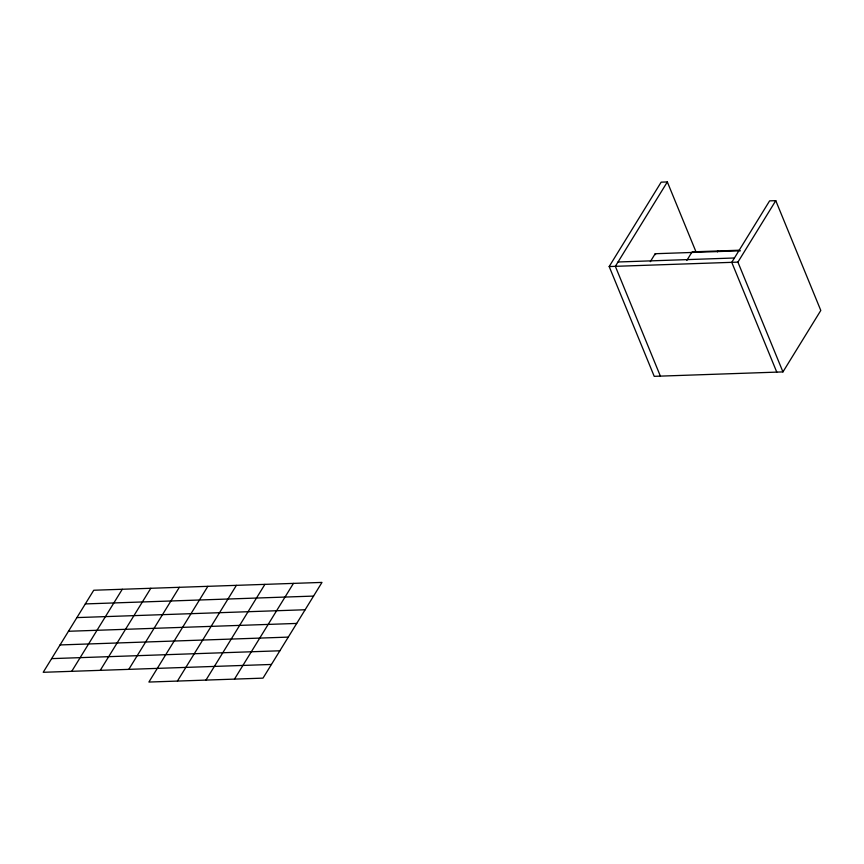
<?xml version="1.0" encoding="UTF-8"?>
<svg xmlns="http://www.w3.org/2000/svg" width="864" height="864" viewBox="0 0 864 864"><rect width="100%" height="100%" fill="white"/><g stroke="black" fill="none" stroke-linecap="round" stroke-linejoin="round"><path stroke-width="1.3" d="M71.734 671.317L122.278 589.27M100.256 670.334L150.8 588.287M128.79 669.362L179.334 587.304M207.857 586.332L148.889 682.052L263.012 678.132L321.98 582.412L93.744 590.242L43.2 672.3L271.436 664.459M177.422 681.08L236.39 585.349M205.956 680.098L264.913 584.366M234.479 679.115L293.447 583.384M776.779 372.125L731.754 262.332L769.608 200.869L775.775 200.664L820.8 310.457L782.946 371.909L654.221 376.337L609.185 266.544L661.165 182.153L667.332 181.948L695.984 251.813M667.332 181.948L615.352 266.328L660.377 376.121M650.311 261.662L655.204 253.724L740.448 250.787M686.837 260.41L691.729 252.461M691.88 252.569L692.323 251.845L717.779 250.97L717.325 251.694M717.552 251.683L718.006 250.96L739.433 250.225M782.946 371.909L737.91 262.127L775.775 200.664M618.03 261.986L734.422 257.99M609.185 266.544L737.91 262.127M85.32 603.925L313.556 596.084M76.896 617.598L305.132 609.757M68.472 631.271L296.708 623.43M60.048 644.944L288.284 637.114M51.624 658.627L279.86 650.786M655.204 253.724L655.592 254.653"/></g></svg>
